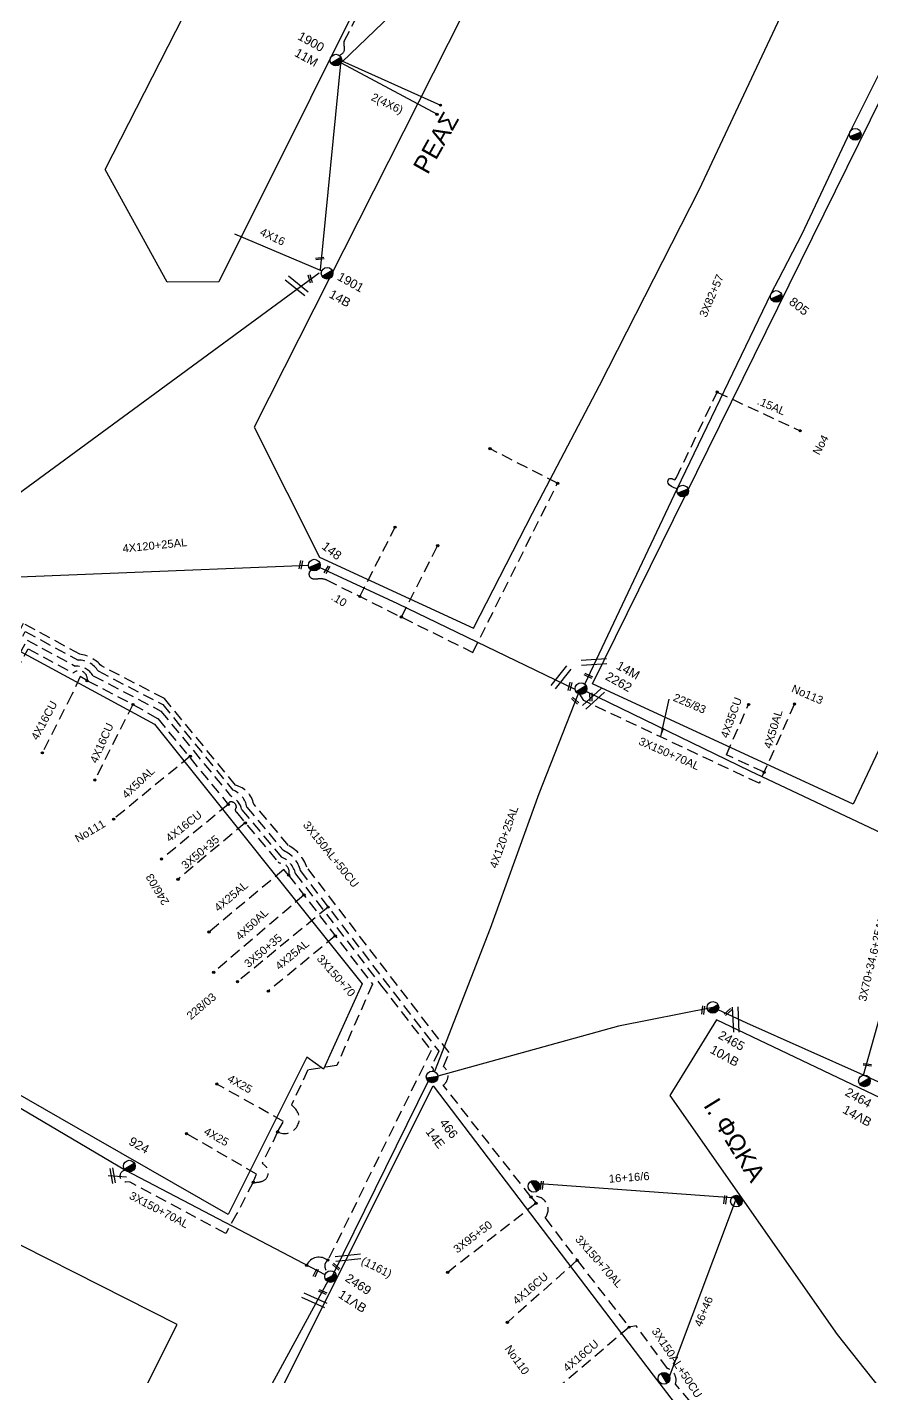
# Model space of a CAD drawing. Header units: millimetres. Extents: x 2087 to 5289, y 222 to 1137.
# Drawn here: x 2700.6 to 2795.5, y 467.4 to 619.2 of the extents above; entities that cross this region are included whole.
import ezdxf

# ---------------------------------------------------------------- set-up
doc = ezdxf.new("R2010")
doc.units = ezdxf.units.MM
doc.linetypes.add('DASHED', pattern=[19.05, 12.7, -6.35])
for name, color, linetype in [('Άγνωστα', 7, 'Continuous'), ('Γυμνά εναέρια ΧΤ (3Φ)   4x16CU', 7, 'Continuous'), ('Γυμνά εναέρια ΧΤ (3Φ)   4x35CU', 7, 'Continuous'), ('Γυμνά εναέρια ΧΤ και ΦΟΠ (3Φ)   4x50+16AL', 7, 'Continuous'), ('Εναέρια παροχή ΧΤ 4x16', 7, 'SYN_LINE'), ('Επιγραφές - Σχήματα', 7, 'Continuous'), ('Καλώδια ΧΤ   15AL', 7, 'DASHED'), ('Καλώδια ΧΤ   3x150+50CU', 7, 'DASHED'), ('Καλώδια ΧΤ   3x150+70AL', 7, 'DASHED'), ('Καλώδια ΧΤ   3x150AL+50CU', 7, 'DASHED'), ('Καλώδια ΧΤ   4x50AL', 7, 'DASHED'), ('Μηχανική τομή', 7, 'Continuous'), ('Στύλος ΦΜ', 7, 'Continuous'), ('Στύλος ΦΜ @ 1', 7, 'Continuous'), ('Συνδέσεις', 7, 'Continuous'), ('Συνεστραμμένα ΧΤ   3x70+54.6+25 AL', 7, 'SYN_LINE'), ('Συνεστραμμενα ΧΤ  4Χ120+25 Al', 7, 'Continuous'), ('Τομή', 7, 'Continuous'), ('Υπόβαθρο ΔΕΗ', 7, 'Continuous'), ('Υπόγεια Καλώδια Δικτύου ΧΤ   .10', 7, 'DASHED'), ('Υπόγεια καλώδια Παροχών ΧΤ   4x16CU', 7, 'DASHED'), ('Υπόγεια καλώδια Παροχών ΧΤ   4x25', 7, 'DASHED')]:
    doc.layers.add(name, color=color, linetype=linetype)
doc.styles.add('arial', font='arial.ttf')
doc.styles.get("Standard").update_dxf_attribs({"font": 'arial.ttf'})
doc.linetypes.add('SYN_LINE', pattern='A,0.5,-0.0001,["/\\/\\/\\/",Standard,S=0.1,R=0,X=0,Y=-0.05],-0.25', length=0.7501)
doc.dimstyles.new('ISO-25', dxfattribs={"dimtxt": 2.5, "dimasz": 2.5, "dimexe": 1.25, "dimexo": 0.625, "dimtad": 1, "dimtxsty": 'Standard', "dimcen": 2.5, "dimadec": 0, "dimazin": 0, "dimtfac": 1, "dimtmove": 0, "dimatfit": 3, "dimfxl": 1, "dimarcsym": 0})

# ---------------------------------------------------------------- blocks, each defined once
blk = doc.blocks.new('ΤΟΜΗ')
at = {"layer": 'Τομή', "ltscale": 40}
for p, q in [((-5.68, 0), (5.68, 0)), ((5.68, -2.33), (-5.68, -2.33))]:
    blk.add_line(p, q, dxfattribs=at)
blk = doc.blocks.new('ΜΗΧΑΝΙΚΗ ΤΟΜΗ')
at = {"layer": 'Μηχανική τομή', "ltscale": 40}
for p, q in [((-1.89, 0.78), (1.89, 0.78)), ((1.89, 0), (-1.89, 0))]:
    blk.add_line(p, q, dxfattribs=at)
blk = doc.blocks.new('ΥΠΑΡΧΩΝ ΤΣΙΜΕΝΤΕΝΙΟΣ ΣΤΥΛΟΣ')
at = {"layer": 'Στύλος ΦΜ'}
blk.add_hatch(color=7, dxfattribs=at).paths.add_polyline_path([(-1.29, -2.28, 0.574793), (2.62, 0, 0.268822), (1.3, 2.27)])
at = {"layer": 'Στύλος ΦΜ', "color": 7}
blk.add_line((-1.29, -2.28), (1.3, 2.27), dxfattribs=at)
blk.add_circle((0, 0), 2.62, dxfattribs=at)
at = {"layer": 'Στύλος ΦΜ', "flags": 4}
for tag, p in [('ΤΥΠΟΣ', (-4.91, 3.03)), ('ΑΡΙΘΜΟΣ', (-4.68, 8.05))]:
    blk.add_attdef(tag, p, '', height=4, dxfattribs=at)
blk = doc.blocks.new('_ΣΥΝΔΕΣΗ')
at = {"layer": 'Συνδέσεις', "linetype": 'SYN_LINE', "ltscale": 40}
blk.add_hatch(color=256, dxfattribs=at).paths.add_polyline_path([(0.5, -0.01, 1), (-0.5, -0.01, 1)])
at = {"layer": 'Συνδέσεις'}
blk.add_circle((0, -0.01), 0.5, dxfattribs=at)
blk = doc.blocks.new('τομή_')
at = {"layer": 'Επιγραφές - Σχήματα'}
for p, q in [((-1.29, -0.22), (0.13, 0.75)), ((-1.08, -0.46), (0.34, 0.51)), ((-0.66, 0.62), (-0.29, -0.37))]:
    blk.add_line(p, q, dxfattribs=at)

msp = doc.modelspace()

# ---------------------------------------------------------------- linework, layer by layer
at = {"layer": 'Άγνωστα', "color": 30, "linetype": 'Continuous', "ltscale": 0.1}
msp.add_lwpolyline([(2763.25, 545.32), (2773.65, 567.27), (2784.25, 589.32), (2785.02, 590.83), (2787.67, 595.95), (2793.06, 607.43), (2799.58, 620.46), (2802.14, 625.15)], dxfattribs=at)
at = {"layer": 'Άγνωστα', "color": 2, "linetype": 'SYN_LINE', "ltscale": 10}
for points in [[(2735.79, 615.06), (2735.86, 615.16), (2746.65, 609.4)], [(2735.97, 615.41), (2747.03, 610.42)]]:
    msp.add_lwpolyline(points, dxfattribs=at)
at = {"layer": 'Άγνωστα', "color": 6}
msp.add_lwpolyline([(2686.99, 557.49), (2733.42, 591.57)], dxfattribs=at)
at = {"layer": 'Άγνωστα', "color": 27, "linetype": 'DASHED', "ltscale": 0.1}
for points in [[(2737.98, 555.18), (2741.94, 562.97)], [(2742.64, 552.87), (2746.73, 560.89)]]:
    msp.add_lwpolyline(points, dxfattribs=at)
at = {"layer": 'Άγνωστα', "color": 27, "linetype": 'SYN_LINE', "ltscale": 10}
for points in [[(2687.6, 556.91), (2732.2, 558.68)], [(2762.18, 544.73), (2742.23, 554.34), (2733.45, 558.43)]]:
    msp.add_lwpolyline(points, dxfattribs=at)
at = {"layer": 'Άγνωστα', "color": 173, "linetype": 'SYN_LINE', "ltscale": 10}
for points in [[(2762.51, 544.25), (2758.1, 533), (2752.61, 517.86), (2746.36, 501.76)], [(2745.65, 500.69), (2734.89, 478.83)]]:
    msp.add_lwpolyline(points, dxfattribs=at)
at = {"layer": 'Άγνωστα', "color": 133, "linetype": 'SYN_LINE', "ltscale": 10}
msp.add_lwpolyline([(2801.74, 526.91), (2796.58, 528.57), (2781.83, 535.54), (2763.4, 544.5)], dxfattribs=at)
at = {"layer": 'Άγνωστα', "color": 133, "linetype": 'DASHED', "ltscale": 0.1}
msp.add_lwpolyline([(2783.4, 535.41), (2779.17, 537.38), (2781.66, 543.04)], dxfattribs=at)
at = {"layer": 'Άγνωστα', "color": 2, "linetype": 'DASHED', "ltscale": 0.1}
for points in [[(2725.1, 529.72), (2717.53, 523.37)], [(2725.99, 489.31), (2724.15, 485.79)]]:
    msp.add_lwpolyline(points, dxfattribs=at)
at = {"layer": 'Άγνωστα', "color": 173, "linetype": 'DASHED', "ltscale": 0.1}
msp.add_lwpolyline([(2734.42, 520.25), (2724.23, 511.87)], dxfattribs=at)
at = {"layer": 'Άγνωστα', "color": 173, "linetype": 'SYN_LINE', "ltscale": 10}
msp.add_lwpolyline([(2777.65, 508.98), (2767.03, 506.88), (2746.75, 501.25), (2746.75, 501.25, -0.517597), (2746.75, 501.25), (2746.75, 501.25), (2746.75, 501.25)], format="xyb", dxfattribs=at)
at = {"layer": 'Άγνωστα', "color": 2, "linetype": 'DASHED', "ltscale": 0.1}
msp.add_lwpolyline([(2728.74, 494.98), (2727.01, 491.46), (2727.33, 491.18, -0.597378), (2726.92, 489.4, -0.085845), (2725.99, 489.31, -27.34358)], format="xyb", dxfattribs=at)
at = {"layer": 'Άγνωστα', "color": 154}
msp.add_lwpolyline([(2772.77, 467.48), (2780.3, 487.54), (2758.18, 489.15)], dxfattribs=at)
at = {"layer": 'Άγνωστα', "color": 85, "linetype": 'DASHED', "ltscale": 0.1}
msp.add_lwpolyline([(2757.21, 487.67), (2757.78, 486.95), (2747.85, 479.18)], dxfattribs=at)
at = {"layer": 'Γυμνά εναέρια ΧΤ (3Φ)   4x16CU', "color": 85, "linetype": 'DASHED', "ltscale": 0.1}
for points in [[(2762.4, 480.54), (2754.56, 473.56)], [(2768.24, 473.03), (2760.42, 466.37)]]:
    msp.add_lwpolyline(points, dxfattribs=at)
at = {"layer": 'Γυμνά εναέρια ΧΤ και ΦΟΠ (3Φ)   4x50+16AL', "color": 2}
for points in [[(2735.98, 615.28), (2754.3, 632.91)], [(2733.57, 591.92), (2735.84, 615.06)]]:
    msp.add_lwpolyline(points, dxfattribs=at)
at = {"layer": 'Εναέρια παροχή ΧΤ 4x16', "color": 2, "ltscale": 10}
msp.add_lwpolyline([(2723.9, 595.96), (2733.7, 591.78)], dxfattribs=at)
at = {"layer": 'Καλώδια ΧΤ   15AL', "color": 30, "linetype": 'DASHED', "ltscale": 0.1}
msp.add_lwpolyline([(2773.65, 567.27), (2773.3, 567.4), (2773.01, 567.55), (2772.74, 567.72), (2772.62, 567.91), (2772.6, 568.08), (2772.61, 568.24), (2772.72, 568.39), (2772.82, 568.45), (2772.94, 568.45), (2773.11, 568.45), (2773.15, 568.38), (2773.32, 568.31), (2773.43, 568.34), (2773.56, 568.54), (2778.12, 578.16), (2787.44, 573.8)], dxfattribs=at)
at = {"layer": 'Καλώδια ΧΤ   3x150+50CU', "color": 85, "ltscale": 0.1}
for points in [[(2757.21, 487.67), (2747.34, 500.23, 0.500377), (2747.39, 502.32), (2748.01, 503.9), (2732.01, 524.74, 0.193653), (2729.97, 527.18), (2726.05, 531.84, 0.293651), (2724.02, 533.95), (2716.03, 543.69), (2708.93, 547.38, 0.176212), (2706.5, 548.7), (2700.16, 552.13), (2697.78, 547.65)], [(2778.42, 460.62), (2778.4, 460.65, 0.962371), (2777.59, 461.74), (2773.44, 466.62, 0.421335), (2772.56, 468.37), (2769.03, 473.17), (2768.24, 473.03)]]:
    msp.add_lwpolyline(points, format="xyb", dxfattribs=at)
at = {"layer": 'Καλώδια ΧΤ   3x150+70AL', "color": 2, "ltscale": 0.1}
for points in [[(2735.65, 616.02), (2735.9, 616.16, 0.383121), (2736.22, 617.03, -0.193571), (2736.22, 617.61), (2747.28, 639.1)], [(2723.19, 531.79), (2723.29, 532.04, -0.545726), (2724.1, 531.47, 0.446024), (2724.1, 530.92), (2728.79, 525.33, 0.217481), (2729.05, 525.21, -0.518987), (2729.97, 523.85, 1.444487)], [(2729.97, 523.85), (2739.38, 511.59), (2735.39, 502.45), (2732.15, 501.94), (2730.29, 498.01), (2730.67, 497.64, -0.861173), (2728.74, 494.98, -0.052377)], [(2724.15, 485.79), (2722.92, 483.57), (2712.17, 489.33), (2711.65, 489.35, -0.956277), (2711.63, 490.66, -0.432236)]]:
    msp.add_lwpolyline(points, format="xyb", dxfattribs=at)
at = {"layer": 'Καλώδια ΧΤ   3x150+70AL', "color": 133, "ltscale": 0.1}
msp.add_lwpolyline([(2782.85, 534.17), (2763.13, 543.47), (2762.7, 544.18)], dxfattribs=at)
at = {"layer": 'Καλώδια ΧΤ   3x150+70AL', "color": 2, "ltscale": 0.1}
msp.add_lwpolyline([(2712.47, 543.05), (2715.28, 541.44), (2723.19, 531.79)], dxfattribs=at)
at = {"layer": 'Καλώδια ΧΤ   3x150+70AL', "color": 85, "ltscale": 0.1}
msp.add_lwpolyline([(2757.21, 487.67, -0.743393), (2758.8, 485.32), (2762.4, 480.54), (2768.24, 473.03)], format="xyb", dxfattribs=at)
at = {"layer": 'Καλώδια ΧΤ   3x150AL+50CU', "color": 173, "linetype": 'DASHED', "ltscale": 0.1}
msp.add_lwpolyline([(2698.32, 547.36), (2700.38, 551.23), (2706.34, 548.01, -0.272496), (2708.56, 546.8), (2715.82, 543.03), (2723.7, 533.41, -0.268545), (2725.28, 531.49), (2729.39, 526.6, -0.250356), (2731.3, 524.32), (2746.84, 504.06), (2745.99, 502.26, -0.610888), (2746.19, 501.81)], format="xyb", dxfattribs=at)
at = {"layer": 'Καλώδια ΧΤ   3x150AL+50CU', "color": 1, "linetype": 'DASHED', "ltscale": 0.1}
msp.add_lwpolyline([(2698.86, 547.07), (2700.58, 550.28), (2706, 547.35, -0.270729), (2707.99, 546.27), (2715.62, 542.3), (2723.45, 532.75, -0.245335), (2724.72, 531.18), (2729.18, 525.86, -0.255976), (2730.74, 524.01), (2740.31, 511.53), (2745.99, 504.13), (2734.38, 480.52, 0.542259), (2734.35, 479.29)], format="xyb", dxfattribs=at)
at = {"layer": 'Καλώδια ΧΤ   3x150AL+50CU', "color": 2, "linetype": 'DASHED', "ltscale": 0.1}
msp.add_lwpolyline([(2699.37, 546.8), (2700.69, 549.29), (2705.77, 546.59, -0.715724), (2707.34, 545.68)], format="xyb", dxfattribs=at)
at = {"layer": 'Καλώδια ΧΤ   4x50AL', "color": 133, "ltscale": 0.1}
msp.add_lwpolyline([(2786.82, 543.09), (2782.85, 534.17)], dxfattribs=at)
at = {"layer": 'Καλώδια ΧΤ   4x50AL', "color": 2, "linetype": 'DASHED', "ltscale": 0.1}
msp.add_lwpolyline([(2718.91, 537.21), (2710.3, 530.14)], dxfattribs=at)
at = {"layer": 'Καλώδια ΧΤ   4x50AL', "color": 2, "ltscale": 0.1}
msp.add_lwpolyline([(2731.69, 521.61), (2721.54, 512.91)], dxfattribs=at)
at = {"layer": 'Συνεστραμμένα ΧΤ   3x70+54.6+25 AL', "color": 6, "linetype": 'SYN_LINE', "ltscale": 10}
msp.add_lwpolyline([(2794.59, 501.36), (2796.7, 508.98), (2799.53, 518.09), (2802.07, 526.37)], dxfattribs=at)
at = {"layer": 'Συνεστραμμενα ΧΤ  4Χ120+25 Al', "color": 1, "linetype": 'SYN_LINE', "ltscale": 10}
msp.add_lwpolyline([(2641.17, 528.07), (2668.09, 514.76), (2673.02, 511.93), (2694.76, 500.64), (2694.76, 500.64), (2711.63, 490.66), (2734.04, 478.96)], dxfattribs=at)
at = {"layer": 'Συνεστραμμενα ΧΤ  4Χ120+25 Al', "color": 6, "linetype": 'SYN_LINE', "ltscale": 10}
msp.add_lwpolyline([(2828.6, 484.6), (2828.6, 484.6), (2812.41, 493.02), (2812.41, 493.02), (2798.77, 499.45), (2794.59, 501.36), (2781.48, 507.19), (2778.24, 508.71)], dxfattribs=at)
at = {"layer": 'Συνεστραμμενα ΧΤ  4Χ120+25 Al', "color": 5, "linetype": 'SYN_LINE', "ltscale": 10}
msp.add_lwpolyline([(2705.88, 422.69), (2705.88, 422.69), (2715.37, 441.7), (2724.64, 460.24), (2734.69, 478.72)], dxfattribs=at)
at = {"layer": 'Υπόβαθρο ΔΕΗ'}
for points in [[(2738.54, 660.38), (2753.03, 652.55), (2722.14, 590.55), (2716.32, 590.5), (2709.37, 603.17), (2738.54, 660.38)], [(2790.56, 631.69), (2763, 647.24), (2726.09, 574.22), (2733.44, 559.58), (2750.75, 551.62), (2757.37, 564.53), (2764.92, 578.9), (2776.1, 600.88), (2790.56, 631.69)], [(2793.42, 531.83), (2764.13, 545.36), (2803.15, 624.62), (2830.6, 609.65), (2815.18, 577.14), (2801.64, 549.31), (2793.42, 531.83)], [(2636, 581.83), (2651.05, 574.36), (2674.29, 562.55), (2693.1, 552.64), (2714.91, 540.84), (2738.25, 511.64), (2733.9, 502.04), (2732.02, 503.37), (2723.18, 485.69), (2708.08, 494.36), (2696.94, 500.72), (2696.94, 500.72), (2682.21, 508.37), (2670.5, 514.76), (2663.71, 518.29), (2654.9, 522.71), (2643.69, 528.3), (2632.31, 533.86), (2620.21, 540.28), (2617.28, 541.88), (2619.6, 547.22), (2626.86, 562.81), (2633.27, 576.33), (2636, 581.83)], [(2814.24, 443.59), (2823.59, 444.56), (2833.38, 481.03), (2833.38, 481.18), (2778.05, 507.56), (2772.83, 499.09), (2791.61, 472.19), (2801.9, 459.2), (2808.6, 450.74), (2814.24, 443.59)], [(2713.29, 434.31), (2746.2, 500.17), (2770.94, 467.63), (2796.45, 434.42), (2813.55, 412.77), (2815.09, 410.75), (2808.41, 385.62), (2760.15, 409.91), (2736.78, 421.8), (2719.91, 430.73), (2713.26, 434.24)], [(2710.75, 490.01), (2711.77, 489.94)]]:
    msp.add_lwpolyline(points, dxfattribs=at)
msp.add_lwpolyline([(2639.31, 512.89), (2622.58, 480.66), (2700.53, 439.59), (2717.44, 473.34)], close=True, dxfattribs=at)
msp.add_arc((2733.38, 479.36), 1.53, 49.1957, 154.3208, dxfattribs=at)
at = {"layer": 'Υπόγεια Καλώδια Δικτύου ΧΤ   .10', "color": 27, "ltscale": 0.1}
msp.add_lwpolyline([(2750.67, 548.89), (2760.19, 567.9), (2752.61, 571.79)], dxfattribs=at)
msp.add_lwpolyline([(2732.45, 558.19), (2732.33, 557.96, 0.555366), (2732.75, 557.17, 0.032649), (2733.25, 557.17, -0.102075), (2734.22, 557.04), (2750.67, 548.89)], format="xyb", dxfattribs=at)
at = {"layer": 'Υπόγεια καλώδια Παροχών ΧΤ   4x16CU', "color": 2, "ltscale": 0.1}
for points in [[(2707.36, 545.7), (2706.54, 546.17), (2705.62, 544.16), (2702.29, 537.6)], [(2707.36, 545.7), (2712.46, 543.05), (2708.19, 534.54)], [(2723.19, 531.79), (2715.69, 525.66)]]:
    msp.add_lwpolyline(points, dxfattribs=at)
at = {"layer": 'Υπόγεια καλώδια Παροχών ΧΤ   4x25', "color": 2, "ltscale": 0.1}
for points in [[(2729.97, 523.85), (2729.43, 524.48), (2721.02, 517.46)], [(2735.22, 517.01), (2727.68, 510.8)], [(2728.74, 494.98), (2729.39, 496.15), (2721.89, 500.36)], [(2725.99, 489.31), (2726.35, 490.24), (2718.5, 494.78)]]:
    msp.add_lwpolyline(points, dxfattribs=at)

# ---------------------------------------------------------------- block references
at = {"layer": 'Επιγραφές - Σχήματα', "rotation": 65.76107407374215}
msp.add_blockref('τομή_', (2710.54, 490.43), dxfattribs=at)
at = {"layer": 'Μηχανική τομή', "xscale": 0.2499999999999997, "yscale": 0.2499999999999997, "zscale": 0.2499999999999997}
for p, rotation in [((2733.47, 593.28), 187.0088987646016), ((2732.29, 590.86), 286.3766005821971), ((2731.25, 558.75), 257.6064758763804), ((2734.21, 558.23), 239.3598665380709), ((2763.69, 546.35), 154.2774826171327), ((2761.68, 545.04), 77.22515109266956), ((2762.23, 543.52), 137.6144640570711), ((2764.04, 543.89), 91.01764853129008), ((2776.66, 508.66), 84.37045185819014), ((2779.41, 508.39), 40.81421922022874), ((2795, 502.42), 353.6046619897515), ((2758.53, 488.96), 84.37045185819014), ((2779.13, 487.33), 84.37045185819014), ((2735.38, 479.9), 138.8592672011333), ((2732.93, 479.17), 245.2524346522103), ((2733.75, 476.9), 337.0458774723945)]:
    msp.add_blockref('ΜΗΧΑΝΙΚΗ ΤΟΜΗ', p, dxfattribs=dict(at, rotation=rotation))
at = {"layer": 'Στύλος ΦΜ @ 1', "ltscale": 40}
ref = msp.add_blockref('ΥΠΑΡΧΩΝ ΤΣΙΜΕΝΤΕΝΙΟΣ ΣΤΥΛΟΣ', (2735.29, 615.48), dxfattribs=dict(at, xscale=0.2499999999999997, yscale=0.2499999999999997, zscale=0.2499999999999997, rotation=331.0369859136696))
ref.add_attrib('ΤΥΠΟΣ', '11Μ', (2730.54, 616), dxfattribs={"layer": 'Στύλος ΦΜ', "height": 1, "rotation": 331.037, "flags": 4})
ref.add_attrib('ΑΡΙΘΜΟΣ', '1900', (2730.9, 617.87), dxfattribs={"layer": 'Στύλος ΦΜ', "height": 1, "rotation": 331.037, "flags": 4})
for p, xscale, yscale, zscale, rotation in [((2793.65, 607.14), 0.2499999999999999, 0.2499999999999999, 0.2499999999999999, 321.8555660372701), ((2774.26, 567.03), 0.2499999999999999, 0.2499999999999999, 0.2499999999999999, 321.8555660372701), ((2757.53, 488.86), 0.2499999999999998, 0.2499999999999998, 0.2499999999999998, 60.43658789886273), ((2780.3, 487.2), 0.2499999999999998, 0.2499999999999998, 0.2499999999999998, 60.43658789886273), ((2772.16, 467.27), 0.2499999999999998, 0.2499999999999998, 0.2499999999999998, 60.43658789886273)]:
    msp.add_blockref('ΥΠΑΡΧΩΝ ΤΣΙΜΕΝΤΕΝΙΟΣ ΣΤΥΛΟΣ', p, dxfattribs=dict(at, xscale=xscale, yscale=yscale, zscale=zscale, rotation=rotation))
ref = msp.add_blockref('ΥΠΑΡΧΩΝ ΤΣΙΜΕΝΤΕΝΙΟΣ ΣΤΥΛΟΣ', (2734.3, 591.52), dxfattribs=dict(at, xscale=0.2499999999999997, yscale=0.2499999999999997, zscale=0.2499999999999997, rotation=331.0369859136696))
ref.add_attrib('ΤΥΠΟΣ', '14B', (2734.42, 588.86), dxfattribs={"layer": 'Στύλος ΦΜ', "height": 1, "rotation": 331.037, "flags": 4})
ref.add_attrib('ΑΡΙΘΜΟΣ', '1901', (2735.35, 590.83), dxfattribs={"layer": 'Στύλος ΦΜ', "height": 1, "rotation": 331.037, "flags": 4})
ref = msp.add_blockref('ΥΠΑΡΧΩΝ ΤΣΙΜΕΝΤΕΝΙΟΣ ΣΤΥΛΟΣ', (2784.77, 588.91), dxfattribs=dict(at, xscale=0.2499999999999999, yscale=0.2499999999999999, zscale=0.2499999999999999, rotation=322.0815134333027))
ref.add_attrib('ΤΥΠΟΣ', '805', (2786.11, 588.13), dxfattribs={"layer": 'Στύλος ΦΜ', "height": 1, "rotation": 322.0815, "flags": 4})
ref = msp.add_blockref('ΥΠΑΡΧΩΝ ΤΣΙΜΕΝΤΕΝΙΟΣ ΣΤΥΛΟΣ', (2732.86, 558.7), dxfattribs=dict(at, xscale=0.2499999999999999, yscale=0.2499999999999999, zscale=0.2499999999999999, rotation=322.0815134333027))
ref.add_attrib('ΤΥΠΟΣ', '148', (2733.6, 560.64), dxfattribs={"layer": 'Στύλος ΦΜ', "height": 1, "rotation": 322.0815, "flags": 4})
ref = msp.add_blockref('ΥΠΑΡΧΩΝ ΤΣΙΜΕΝΤΕΝΙΟΣ ΣΤΥΛΟΣ', (2762.83, 544.82), dxfattribs=dict(at, xscale=0.2499999999999997, yscale=0.2499999999999997, zscale=0.2499999999999997, rotation=331.0369859136696))
ref.add_attrib('ΤΥΠΟΣ', '14M', (2766.7, 547.1), dxfattribs={"layer": 'Στύλος ΦΜ', "height": 1, "rotation": 331.037, "flags": 4})
ref.add_attrib('ΑΡΙΘΜΟΣ', '2262', (2765.47, 545.9), dxfattribs={"layer": 'Στύλος ΦΜ', "height": 1, "rotation": 331.037, "flags": 4})
ref = msp.add_blockref('ΥΠΑΡΧΩΝ ΤΣΙΜΕΝΤΕΝΙΟΣ ΣΤΥΛΟΣ', (2777.65, 508.98), dxfattribs=dict(at, xscale=0.2499999999999997, yscale=0.2499999999999997, zscale=0.2499999999999997, rotation=331.0369859136696))
ref.add_attrib('ΤΥΠΟΣ', '2465', (2778.15, 505.56), dxfattribs={"layer": 'Στύλος ΦΜ', "height": 1, "rotation": 331.037, "flags": 4})
ref.add_attrib('ΑΡΙΘΜΟΣ', '10ΛB', (2777.24, 503.93), dxfattribs={"layer": 'Στύλος ΦΜ', "height": 1, "rotation": 331.037, "flags": 4})
ref = msp.add_blockref('ΥΠΑΡΧΩΝ ΤΣΙΜΕΝΤΕΝΙΟΣ ΣΤΥΛΟΣ', (2746.1, 501.16), dxfattribs=dict(at, xscale=0.2499999999999998, yscale=0.2499999999999998, zscale=0.2499999999999998, rotation=307.4893854250736))
ref.add_attrib('ΤΥΠΟΣ', '466', (2746.86, 495.98), dxfattribs={"layer": 'Στύλος ΦΜ', "height": 1, "rotation": 307.4894, "flags": 4})
ref.add_attrib('ΑΡΙΘΜΟΣ', '14E', (2745.31, 494.98), dxfattribs={"layer": 'Στύλος ΦΜ', "height": 1, "rotation": 307.4894, "flags": 4})
ref = msp.add_blockref('ΥΠΑΡΧΩΝ ΤΣΙΜΕΝΤΕΝΙΟΣ ΣΤΥΛΟΣ', (2794.68, 500.71), dxfattribs=dict(at, xscale=0.2499999999999997, yscale=0.2499999999999997, zscale=0.2499999999999997, rotation=331.0369859136696))
ref.add_attrib('ΤΥΠΟΣ', '2464', (2792.41, 499.14), dxfattribs={"layer": 'Στύλος ΦΜ', "height": 1, "rotation": 331.037, "flags": 4})
ref.add_attrib('ΑΡΙΘΜΟΣ', '14ΛB', (2792.14, 497.18), dxfattribs={"layer": 'Στύλος ΦΜ', "height": 1, "rotation": 331.037, "flags": 4})
ref = msp.add_blockref('ΥΠΑΡΧΩΝ ΤΣΙΜΕΝΤΕΝΙΟΣ ΣΤΥΛΟΣ', (2712.07, 491.13), dxfattribs=dict(at, xscale=0.2499999999999998, yscale=0.2499999999999998, zscale=0.2499999999999998, rotation=330.6463124681125))
ref.add_attrib('ΑΡΙΘΜΟΣ', '924', (2711.91, 493.62), dxfattribs={"layer": 'Στύλος ΦΜ', "height": 1, "rotation": 330.6463, "flags": 4})
ref = msp.add_blockref('ΥΠΑΡΧΩΝ ΤΣΙΜΕΝΤΕΝΙΟΣ ΣΤΥΛΟΣ', (2734.69, 478.72), dxfattribs=dict(at, xscale=0.2499999999999998, yscale=0.2499999999999998, zscale=0.2499999999999998, rotation=326.9713278593818))
ref.add_attrib('ΤΥΠΟΣ', '2469', (2736.24, 478.28), dxfattribs={"layer": 'Στύλος ΦΜ', "height": 1, "rotation": 326.9713, "flags": 4})
ref.add_attrib('ΑΡΙΘΜΟΣ', '11ΛΒ', (2735.45, 476.45), dxfattribs={"layer": 'Στύλος ΦΜ', "height": 1, "rotation": 326.9713, "flags": 4})
at = {"layer": 'Συνδέσεις', "xscale": 0.25, "yscale": 0.25, "zscale": 0.25}
for p in [(2747.04, 610.42), (2746.65, 609.4), (2778.13, 578.17), (2787.46, 573.81), (2752.61, 571.79), (2760.2, 567.9), (2741.94, 562.97), (2746.73, 560.9), (2737.98, 555.18), (2742.65, 552.87), (2707.32, 545.7), (2712.48, 543.04), (2781.67, 543.04), (2786.82, 543.09), (2702.3, 537.6), (2718.92, 537.22), (2708.2, 534.54), (2783.41, 535.42), (2723.19, 531.79), (2710.31, 530.14), (2725.11, 529.72), (2715.69, 525.66), (2729.98, 523.85), (2717.54, 523.37), (2731.7, 521.61), (2734.42, 520.25), (2721.03, 517.46), (2735.22, 517.01), (2721.55, 512.91), (2724.23, 511.87), (2727.69, 510.8), (2721.9, 500.36), (2718.5, 494.78), (2728.74, 494.98), (2726, 489.31), (2757.21, 487.67), (2757.78, 486.95), (2732.01, 479.98), (2734.38, 480.57), (2762.4, 480.54), (2747.85, 479.18), (2754.56, 473.56), (2768.24, 473.03)]:
    msp.add_blockref('_ΣΥΝΔΕΣΗ', p, dxfattribs=at)
at = {"layer": 'Τομή'}
for p, xscale, yscale, zscale, rotation in [((2731.06, 590.33), 0.2499999999999999, 0.2499999999999999, 0.2499999999999999, 321.4402273169183), ((2764.28, 548.1), 0.2499999999999998, 0.2499999999999998, 0.2499999999999998, 3.593777924488335), ((2760.35, 546.26), 0.2499999999999998, 0.2499999999999998, 0.2499999999999998, 51.39110589381894), ((2764.04, 543.89), 0.2499999999999998, 0.2499999999999998, 0.2499999999999998, 42.35771569634304), ((2779.93, 507.6), 0.2499999999999999, 0.2499999999999999, 0.2499999999999999, 92.54036499948042), ((2736.69, 480.55), 0.2499999999999996, 0.2499999999999996, 0.2499999999999996, 185.9403839863238), ((2732.74, 475.78), 0.2499999999999996, 0.2499999999999996, 0.2499999999999996, 155.8975956507977)]:
    msp.add_blockref('ΤΟΜΗ', p, dxfattribs=dict(at, xscale=xscale, yscale=yscale, zscale=zscale, rotation=rotation))

# ---------------------------------------------------------------- texts
at = {"ltscale": 40, "char_height": 2, "width": 21.1415, "attachment_point": 1, "style": 'arial'}
for s, insert, rotation in [('ΡΕΑΣ', (2743.86, 603.5), 60.6159), ('Ι. ΦΩΚΑ', (2778.23, 499.02), 301.5384)]:
    msp.add_mtext(s, dxfattribs=dict(at, insert=insert, rotation=rotation))
at = {"layer": 'Άγνωστα', "ltscale": 40, "char_height": 0.9, "attachment_point": 1, "style": 'arial'}
for s, insert, width, rotation in [('2(4X6)', (2739.55, 611.83), 69.1904, 334.4268), ('3X82+57', (2776.08, 586.84), 22.2664, 66.845), ('Νο4', (2788.8, 571.44), 67.6025, 61.1263), ('4X120+25AL', (2711.26, 561.01), 69.1904, 5.7694), ('Νο113', (2786.75, 545.31), 67.6025, 336.7643), ('225/83', (2773.45, 544.32), 67.6025, 336.8285), ('4X120+25AL', (2752.51, 524.84), 69.1904, 70.3617), ('Νο111', (2705.84, 528.25), 69.1904, 30.5319), ('3X50+35', (2717.81, 525.15), 69.1904, 40.1247), ('246/03', (2715.82, 520.35), 69.1904, 120.6708), ('4X25AL', (2721.5, 520.36), 69.1904, 40.1854), ('3X70+34.6+25AL', (2793.98, 509.79), 69.1904, 76.7553), ('3X50+35', (2724.87, 514.07), 69.1904, 40.1247), ('4X25AL', (2728.36, 513.81), 69.1904, 39.9669), ('228/03', (2718.4, 508.22), 69.1904, 39.9669), ('16+16/6', (2765.93, 490.16), 69.1904, 3.9382), ('3X95+50', (2748.37, 482.01), 22.1031, 37.1219), ('(1161)', (2738.44, 480.99), 69.1904, 333.1419), ('46+46', (2775.52, 473.33), 69.1904, 67.6005), ('Νο110', (2754.94, 471.12), 69.1904, 305.5279)]:
    msp.add_mtext(s, dxfattribs=dict(at, insert=insert, width=width, rotation=rotation))
at = {"layer": 'Γυμνά εναέρια ΧΤ (3Φ)   4x16CU', "ltscale": 40, "char_height": 0.9, "width": 4.8561, "attachment_point": 1, "rotation": 40.2787, "style": 'arial'}
for s, insert in [('\\pt6.3;4X16CU', (2755.03, 476.19)), ('4X16CU', (2760.7, 468.62))]:
    msp.add_mtext(s, dxfattribs=dict(at, insert=insert))
at = {"layer": 'Γυμνά εναέρια ΧΤ (3Φ)   4x35CU', "ltscale": 40, "insert": (2778.48, 539.48), "char_height": 0.9, "width": 67.6025, "attachment_point": 1, "rotation": 70.1432, "style": 'arial'}
msp.add_mtext('4X35CU', dxfattribs=at)
at = {"layer": 'Εναέρια παροχή ΧΤ 4x16', "ltscale": 40, "insert": (2727.04, 596.67), "char_height": 0.9, "width": 69.1904, "attachment_point": 1, "rotation": 334.4268, "style": 'arial'}
msp.add_mtext('4X16', dxfattribs=at)
at = {"layer": 'Καλώδια ΧΤ   15AL', "ltscale": 40, "insert": (2782.9, 577.65), "char_height": 0.9, "width": 67.6025, "attachment_point": 1, "rotation": 336.7643, "style": 'arial'}
msp.add_mtext('.15AL', dxfattribs=at)
at = {"layer": 'Καλώδια ΧΤ   3x150+50CU', "ltscale": 40, "char_height": 0.9, "width": 69.1904, "attachment_point": 1, "style": 'arial'}
for insert, rotation in [((2732.23, 530.03), 308.7666), ((2771.48, 473.08), 303.4229)]:
    msp.add_mtext('3X150AL+50CU', dxfattribs=dict(at, insert=insert, rotation=rotation))
at = {"layer": 'Καλώδια ΧΤ   3x150+70AL', "ltscale": 40, "char_height": 0.9, "width": 69.1904, "attachment_point": 1, "style": 'arial'}
for s, insert, rotation in [('3X150+70AL', (2769.59, 539.4), 336.1699), ('3X150+70', (2733.75, 515.01), 311.3055), ('3X150+70AL', (2712.39, 488.32), 332.2233), ('3X150+70AL', (2762.79, 483.46), 311.3055)]:
    msp.add_mtext(s, dxfattribs=dict(at, insert=insert, rotation=rotation))
at = {"layer": 'Καλώδια ΧΤ   4x50AL', "ltscale": 40, "char_height": 0.9, "attachment_point": 1, "style": 'arial'}
for insert, width, rotation in [((2783.34, 538.26), 67.6025, 73.0885), ((2711.14, 533.03), 69.1904, 43.4515), ((2723.91, 517.11), 67.6025, 43.4515)]:
    msp.add_mtext('4X50AL', dxfattribs=dict(at, insert=insert, width=width, rotation=rotation))
at = {"layer": 'Υπόγεια Καλώδια Δικτύου ΧΤ   .10', "ltscale": 40, "insert": (2735.14, 555.65), "char_height": 0.9, "width": 69.1904, "attachment_point": 1, "rotation": 328.4674, "style": 'arial'}
msp.add_mtext('.10', dxfattribs=at)
at = {"layer": 'Υπόγεια καλώδια Παροχών ΧΤ   4x16CU', "ltscale": 40, "char_height": 0.9, "width": 69.1904, "attachment_point": 1, "style": 'arial'}
for insert, rotation in [((2700.97, 539.37), 61.6678), ((2707.6, 536.71), 66.3693), ((2716.05, 528.22), 38.417)]:
    msp.add_mtext('4X16CU', dxfattribs=dict(at, insert=insert, rotation=rotation))
at = {"layer": 'Υπόγεια καλώδια Παροχών ΧΤ   4x25', "ltscale": 40, "char_height": 0.9, "width": 69.1904, "attachment_point": 1, "rotation": 330.727, "style": 'arial'}
for insert in [(2723.44, 501.49), (2720.8, 495.55)]:
    msp.add_mtext('4X25', dxfattribs=dict(at, insert=insert))

# ---------------------------------------------------------------- leaders
at = {"layer": 'Επιγραφές - Σχήματα', "ltscale": 40}
msp.add_leader([(2771.81, 539.42), (2772.72, 543.62)], dimstyle='ISO-25', override={"dimasz": 1, "dimtad": 0}, dxfattribs=at)

doc.saveas('drawing.dxf')
